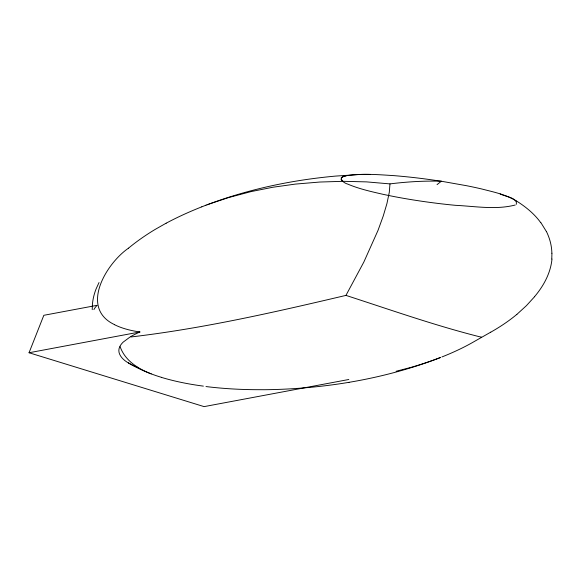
<?xml version="1.0" encoding="UTF-8"?>
<svg xmlns="http://www.w3.org/2000/svg" width="581" height="581" viewBox="0 0 581 581"><rect width="100%" height="100%" fill="white"/><g stroke="black" fill="none" stroke-linecap="round" stroke-linejoin="round"><path stroke-width="0.87" d="M551.768 259.032L551.928 253.222M348.825 379.495L204.091 406.62L29.05 352.747L43.829 315.301L97.121 305.315A59.066 24.402 -2.2 0 0 93.911 309.593M119.795 346.639C116.382 353.357 122.722 359.799 128.212 362.813M99.017 282.548L96.134 288.83A293.855 121.393 -2.2 0 0 92.408 304.56L92.226 309.651M130.827 336.973C203.437 328.483 274.878 312.135 345.949 295.395L363.829 262.075L378.006 230.41L383.228 216.052L386.931 203.575L389.306 192.253L389.967 183.901L366.546 181.882L343.327 181.316L319.848 182.035L295.344 184.097L272.947 187.227L251.094 191.592L228.544 197.584L208.702 204.185M534.578 296.709L526.437 305.635L516.887 314.372M516.313 204.316C517.983 197.649 504.337 196.414 500.168 193.923M128.488 248.174C106.069 263.651 79.357 308.155 114.595 324.663M341.105 178.04L341.882 177.43A6.892 2.847 -2.2 0 1 342.674 176.929L346.443 175.716C337.408 176.522 342.216 182.681 347.845 184.141C359.014 188.869 370.91 191.548 382.697 194.236A286.019 118.154 -2.2 0 0 388.943 195.55L394.804 196.712A341.207 140.951 -2.2 0 0 435.496 203.11L437.827 203.408A308.22 127.326 -2.2 0 0 455.468 205.325C475.214 206.284 495.811 210.031 515.231 205.013M437.05 184.62L441.328 181.236L466.688 185.731A287.428 118.735 -2.2 0 1 481.496 188.919C493.305 191.984 505.71 194.388 516.197 200.932M490.705 332.187L474.365 341.461A233.816 96.591 -2.2 0 1 441.938 356.945M129.991 337.06L123.165 342.129A52.108 21.526 -2.2 0 0 119.991 346.247M166.166 223.177L155.069 229.473A308.881 127.602 -2.2 0 0 150.748 232.131A341.679 141.147 -2.2 0 0 128.503 248.174M201.76 206.836L205.863 205.246M205.325 205.456L208.092 204.403M207.003 204.817C235.516 194.069 265.125 186.305 295.163 181.272A237.222 97.993 -2.2 0 1 335.615 176.087L360.38 174.445M396.111 371.281L410.861 367.41A226.263 93.468 -2.2 0 0 440.492 357.497C410.97 368.928 380.214 377.084 349.007 382.327M29.05 352.747L139.905 331.969A61.935 25.586 -2.2 0 1 114.515 324.685M347.293 175.549C362.842 173.334 378.638 174.663 394.238 175.658A299.273 123.63 -2.2 0 1 434.748 180.292L441.328 181.236L437.311 181.141A131.146 54.178 -2.2 0 0 408.915 182.013A154.51 63.83 -2.2 0 0 392.727 183.56L389.967 183.901M481.475 337.103L480.995 337.024A36.182 14.946 -2.2 0 1 479.202 336.66C434.109 325.258 390.171 309.688 345.949 295.395M161.409 377.323C144.901 372.399 126.389 364.207 120.158 346.777M540.94 222.719L546.322 231.42M360.38 174.431A96.177 39.733 -2.2 0 1 370.446 174.438M205.986 386.554A192.333 79.452 -2.2 0 0 258.865 389.698L264.653 389.72A223.344 92.263 -2.2 0 0 303.928 387.897L309.927 387.382A237.346 98.051 -2.2 0 0 349.007 382.327M203.379 386.125A160.53 66.314 -2.2 0 1 161.344 377.359M151.227 373.888A169.441 69.996 -2.2 0 1 128.466 362.914M138.147 367.577A77.055 31.832 -2.2 0 1 128.394 362.936M166.181 223.184A315.127 130.18 -2.2 0 1 201.774 206.843M516.335 200.895A213.51 88.203 -2.2 0 1 540.773 222.741M546.372 231.412A282.315 116.628 -2.2 0 1 551.863 253.222M551.979 259.032A302.389 124.915 -2.2 0 1 534.52 296.702M130.623 336.66A96.773 39.973 -2.2 0 1 139.927 331.976M342.863 181.301A15.055 6.224 -2.2 0 1 341.011 179.144M516.858 314.365A265.437 109.649 -2.2 0 1 490.734 332.194"/></g></svg>
